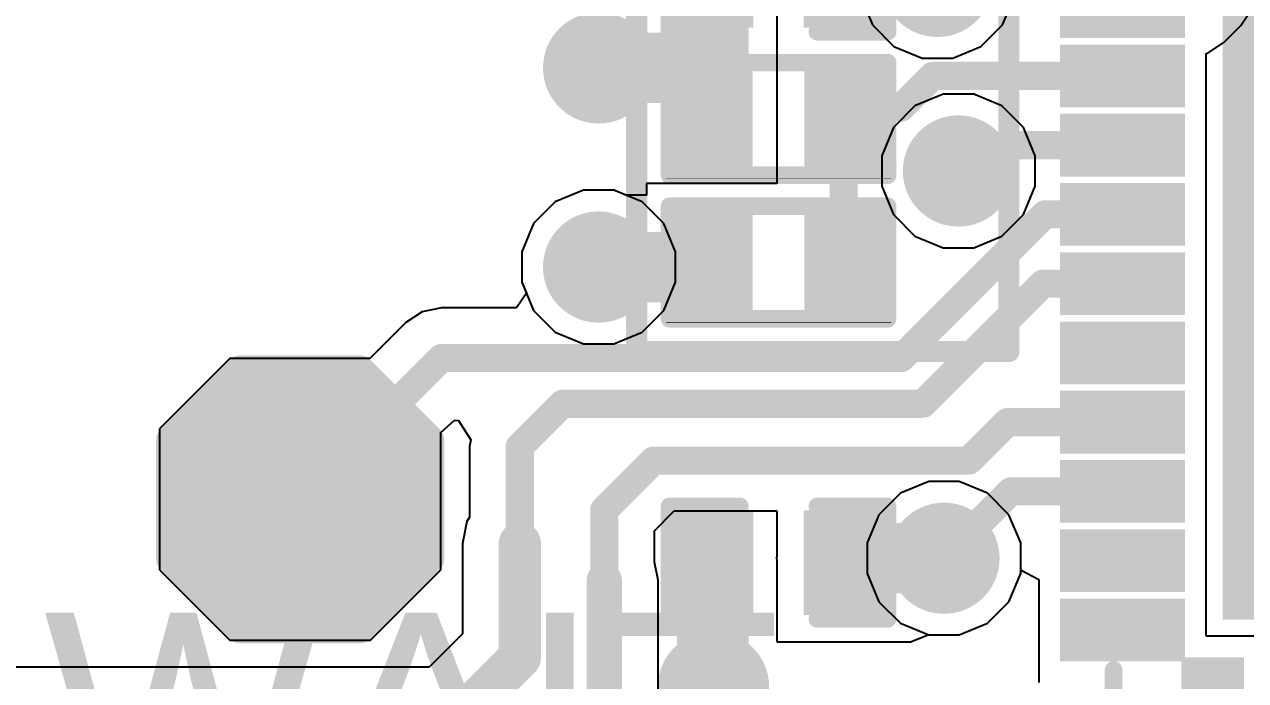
# Model space of a CAD drawing. Header units: millimetres. Extents: x 0 to 5423, y 0 to 5425.
# Drawn here: x 30.05 to 38.87, y 120.38 to 125.12 of the extents above; entities that cross this region are included whole.
import ezdxf

# ---------------------------------------------------------------- set-up
doc = ezdxf.new("R2010")
doc.units = ezdxf.units.MM
for name, color, linetype in [('BottomLayer', 5, 'Continuous'), ('BottomSolder', 6, 'Continuous'), ('TopLayer', 1, 'Continuous'), ('TopOverlay', 2, 'Continuous'), ('TopPaste', 8, 'Continuous'), ('TopSolder', 216, 'Continuous'), ('ViaHoleLayer', 16, 'Continuous')]:
    doc.layers.add(name, color=color, linetype=linetype)
doc.styles.add('Arial', font='', dxfattribs={"height": 0.2})
doc.styles.get('Arial').set_extended_font_data('Arial')

# ---------------------------------------------------------------- blocks, each defined once
blk = doc.blocks.new('T__________32')
at = {"layer": 'TopLayer'}
blk.add_hatch(color=1, dxfattribs=at).paths.add_polyline_path([(0.381, 0.762), (-0.381, 0.762), (-0.762, 0.381), (-0.762, -0.381), (-0.381, -0.762), (0.381, -0.762), (0.762, -0.381), (0.762, 0.381)])
at = {"layer": 'TopPaste'}
blk.add_hatch(color=8, dxfattribs=at).paths.add_polyline_path([(0.381, 0.762), (-0.381, 0.762), (-0.762, 0.381), (-0.762, -0.381), (-0.381, -0.762), (0.381, -0.762), (0.762, -0.381), (0.762, 0.381)])
at = {"layer": 'TopSolder'}
blk.add_hatch(color=216, dxfattribs=at).paths.add_polyline_path([(0.4318, 0.8636), (-0.4318, 0.8636), (-0.8636, 0.4318), (-0.8636, -0.4318), (-0.4318, -0.8636), (0.4318, -0.8636), (0.8636, -0.4318), (0.8636, 0.4318)])
at = {"layer": 'TopOverlay', "const_width": 0.2}
for points in [[(-0.9398, 0.4318), (-0.4318, 0.9398)], [(-0.4318, 0.9398), (0.4318, 0.9398)], [(0.4318, 0.9398), (0.9398, 0.4318)], [(-0.9398, -0.4318), (-0.9398, 0.4318)], [(0.9398, -0.4318), (0.9398, 0.4318)], [(-0.9398, -0.4318), (-0.4318, -0.9398)], [(0.4318, -0.9398), (0.9398, -0.4318)], [(-0.4318, -0.9398), (0.4318, -0.9398)]]:
    blk.add_lwpolyline(points, dxfattribs=at)
at = {"layer": 'TopOverlay', "const_width": 0.1}
for points in [[(-0.4818, 0.9398, 1), (-0.3818, 0.9398, 1)], [(-0.4818, 0.9398, 1), (-0.3818, 0.9398, 1)], [(0.3818, 0.9398, 1), (0.4818, 0.9398, 1)], [(0.3818, 0.9398, 1), (0.4818, 0.9398, 1)], [(-0.9898, 0.4318, 1), (-0.8898, 0.4318, 1)], [(-0.9898, 0.4318, 1), (-0.8898, 0.4318, 1)], [(0.8898, 0.4318, 1), (0.9898, 0.4318, 1)], [(0.8898, 0.4318, 1), (0.9898, 0.4318, 1)], [(-0.9898, -0.4318, 1), (-0.8898, -0.4318, 1)], [(-0.9898, -0.4318, 1), (-0.8898, -0.4318, 1)], [(0.8898, -0.4318, 1), (0.9898, -0.4318, 1)], [(0.8898, -0.4318, 1), (0.9898, -0.4318, 1)], [(-0.4818, -0.9398, 1), (-0.3818, -0.9398, 1)], [(-0.4818, -0.9398, 1), (-0.3818, -0.9398, 1)], [(0.3818, -0.9398, 1), (0.4818, -0.9398, 1)], [(0.3818, -0.9398, 1), (0.4818, -0.9398, 1)]]:
    blk.add_lwpolyline(points, format="xyb", close=True, dxfattribs=at)
blk = doc.blocks.new('QFN_64_EP_9_9__132')
at = {"layer": 'TopLayer'}
for points in [[(3.575, -3.575), (-3.575, -3.575), (-3.575, 3.575), (3.575, 3.575)], [(-4.75, 0.375), (-4.05, 0.375), (-4.05, 0.125), (-4.75, 0.125)], [(-4.75, -0.125), (-4.05, -0.125), (-4.05, -0.375), (-4.75, -0.375)], [(-4.75, -0.625), (-4.05, -0.625), (-4.05, -0.875), (-4.75, -0.875)], [(-4.75, -1.125), (-4.05, -1.125), (-4.05, -1.375), (-4.75, -1.375)], [(-4.75, -1.625), (-4.05, -1.625), (-4.05, -1.875), (-4.75, -1.875)], [(-4.75, -2.125), (-4.05, -2.125), (-4.05, -2.375), (-4.75, -2.375)], [(-4.75, -2.625), (-4.05, -2.625), (-4.05, -2.875), (-4.75, -2.875)], [(-4.75, -3.125), (-4.05, -3.125), (-4.05, -3.375), (-4.75, -3.375)], [(-4.75, -3.625), (-4.05, -3.625), (-4.05, -3.875), (-4.75, -3.875)], [(-3.625, -4.05), (-3.625, -4.75), (-3.875, -4.75), (-3.875, -4.05)]]:
    blk.add_hatch(color=1, dxfattribs=at).paths.add_polyline_path(points)
at = {"layer": 'TopPaste'}
for points in [[(3.575, -3.575), (-3.575, -3.575), (-3.575, 3.575), (3.575, 3.575)], [(-4.75, 0.375), (-4.05, 0.375), (-4.05, 0.125), (-4.75, 0.125)], [(-4.75, -0.125), (-4.05, -0.125), (-4.05, -0.375), (-4.75, -0.375)], [(-4.75, -0.625), (-4.05, -0.625), (-4.05, -0.875), (-4.75, -0.875)], [(-4.75, -1.125), (-4.05, -1.125), (-4.05, -1.375), (-4.75, -1.375)], [(-4.75, -1.625), (-4.05, -1.625), (-4.05, -1.875), (-4.75, -1.875)], [(-4.75, -2.125), (-4.05, -2.125), (-4.05, -2.375), (-4.75, -2.375)], [(-4.75, -2.625), (-4.05, -2.625), (-4.05, -2.875), (-4.75, -2.875)], [(-4.75, -3.125), (-4.05, -3.125), (-4.05, -3.375), (-4.75, -3.375)], [(-4.75, -3.625), (-4.05, -3.625), (-4.05, -3.875), (-4.75, -3.875)], [(-3.625, -4.05), (-3.625, -4.75), (-3.875, -4.75), (-3.875, -4.05)]]:
    blk.add_hatch(color=8, dxfattribs=at).paths.add_polyline_path(points)
at = {"layer": 'TopSolder'}
for points in [[(3.6766, -3.6766), (-3.6766, -3.6766), (-3.6766, 3.6766), (3.6766, 3.6766)], [(-4.8516, 0.9766), (-3.9484, 0.9766), (-3.9484, 0.5234), (-4.8516, 0.5234)], [(-4.8516, 0.4766), (-3.9484, 0.4766), (-3.9484, 0.0234), (-4.8516, 0.0234)], [(-4.8516, -0.0234), (-3.9484, -0.0234), (-3.9484, -0.4766), (-4.8516, -0.4766)], [(-4.8516, -0.5234), (-3.9484, -0.5234), (-3.9484, -0.9766), (-4.8516, -0.9766)], [(-4.8516, -1.0234), (-3.9484, -1.0234), (-3.9484, -1.4766), (-4.8516, -1.4766)], [(-4.8516, -1.5234), (-3.9484, -1.5234), (-3.9484, -1.9766), (-4.8516, -1.9766)], [(-4.8516, -2.0234), (-3.9484, -2.0234), (-3.9484, -2.4766), (-4.8516, -2.4766)], [(-4.8516, -2.5234), (-3.9484, -2.5234), (-3.9484, -2.9766), (-4.8516, -2.9766)], [(-4.8516, -3.0234), (-3.9484, -3.0234), (-3.9484, -3.4766), (-4.8516, -3.4766)], [(-4.8516, -3.5234), (-3.9484, -3.5234), (-3.9484, -3.9766), (-4.8516, -3.9766)], [(-3.5234, -3.9484), (-3.5234, -4.8516), (-3.9766, -4.8516), (-3.9766, -3.9484)]]:
    blk.add_hatch(color=216, dxfattribs=at).paths.add_polyline_path(points)
at = {"layer": 'TopOverlay', "const_width": 0.127}
blk.add_lwpolyline([(-4.465, -4.5), (-4.465, -4.0386)], dxfattribs=at)
at = {"layer": 'TopOverlay', "const_width": 0.0635}
blk.add_lwpolyline([(-4.4967, -4.0386, 1), (-4.4332, -4.0386, 1)], format="xyb", close=True, dxfattribs=at)
blk = doc.blocks.new('R___0402_230')
at = {"layer": 'TopLayer'}
for points in [[(-0.6985, -0.3175), (-0.6985, 0.3175), (-0.2413, 0.3175), (-0.2413, -0.3175)], [(0.2413, -0.3175), (0.2413, 0.3175), (0.6985, 0.3175), (0.6985, -0.3175)]]:
    blk.add_hatch(color=1, dxfattribs=at).paths.add_polyline_path(points)
at = {"layer": 'TopPaste'}
for points in [[(-0.6985, -0.3175), (-0.6985, 0.3175), (-0.2413, 0.3175), (-0.2413, -0.3175)], [(0.2413, -0.3175), (0.2413, 0.3175), (0.6985, 0.3175), (0.6985, -0.3175)]]:
    blk.add_hatch(color=8, dxfattribs=at).paths.add_polyline_path(points)
at = {"layer": 'TopSolder'}
for points in [[(-0.7535, -0.3725), (-0.7535, 0.3725), (-0.1863, 0.3725), (-0.1863, -0.3725)], [(0.1863, -0.3725), (0.1863, 0.3725), (0.7535, 0.3725), (0.7535, -0.3725)]]:
    blk.add_hatch(color=216, dxfattribs=at).paths.add_polyline_path(points)
at = {"layer": 'TopOverlay'}
for points, const_width in [([(-0.7874, 0.4064), (0.7874, 0.4064)], 0.127), ([(-0.7874, -0.4064), (-0.7874, 0.4064)], 0.127), ([(0.7874, -0.4064), (0.7874, 0.4064)], 0.127), ([(-0.7874, -0.4064), (0.7874, -0.4064)], 0.127), ([(-0.8128, -0.4318), (0.8128, -0.4318)], 0.00323)]:
    blk.add_lwpolyline(points, dxfattribs=dict(at, const_width=const_width))
for points, const_width in [([(-0.8191, 0.4064, 1), (-0.7556, 0.4064, 1)], 0.0635), ([(-0.8191, 0.4064, 1), (-0.7556, 0.4064, 1)], 0.0635), ([(0.7556, 0.4064, 1), (0.8191, 0.4064, 1)], 0.0635), ([(0.7556, 0.4064, 1), (0.8191, 0.4064, 1)], 0.0635), ([(-0.8191, -0.4064, 1), (-0.7556, -0.4064, 1)], 0.0635), ([(-0.8191, -0.4064, 1), (-0.7556, -0.4064, 1)], 0.0635), ([(0.7556, -0.4064, 1), (0.8191, -0.4064, 1)], 0.0635), ([(0.7556, -0.4064, 1), (0.8191, -0.4064, 1)], 0.0635), ([(-0.8136, -0.4318, 1), (-0.812, -0.4318, 1)], 0.00161), ([(0.812, -0.4318, 1), (0.8136, -0.4318, 1)], 0.00161)]:
    blk.add_lwpolyline(points, format="xyb", close=True, dxfattribs=dict(at, const_width=const_width))
blk = doc.blocks.new('R___0402_231')
at = {"layer": 'TopLayer'}
for points in [[(-0.6985, -0.3175), (-0.6985, 0.3175), (-0.2413, 0.3175), (-0.2413, -0.3175)], [(0.2413, -0.3175), (0.2413, 0.3175), (0.6985, 0.3175), (0.6985, -0.3175)]]:
    blk.add_hatch(color=1, dxfattribs=at).paths.add_polyline_path(points)
at = {"layer": 'TopPaste'}
for points in [[(-0.6985, -0.3175), (-0.6985, 0.3175), (-0.2413, 0.3175), (-0.2413, -0.3175)], [(0.2413, -0.3175), (0.2413, 0.3175), (0.6985, 0.3175), (0.6985, -0.3175)]]:
    blk.add_hatch(color=8, dxfattribs=at).paths.add_polyline_path(points)
at = {"layer": 'TopSolder'}
for points in [[(-0.7535, -0.3725), (-0.7535, 0.3725), (-0.1863, 0.3725), (-0.1863, -0.3725)], [(0.1863, -0.3725), (0.1863, 0.3725), (0.7535, 0.3725), (0.7535, -0.3725)]]:
    blk.add_hatch(color=216, dxfattribs=at).paths.add_polyline_path(points)
at = {"layer": 'TopOverlay'}
for points, const_width in [([(-0.7874, 0.4064), (0.7874, 0.4064)], 0.127), ([(-0.7874, -0.4064), (-0.7874, 0.4064)], 0.127), ([(0.7874, -0.4064), (0.7874, 0.4064)], 0.127), ([(-0.7874, -0.4064), (0.7874, -0.4064)], 0.127), ([(-0.8128, -0.4318), (0.8128, -0.4318)], 0.00323)]:
    blk.add_lwpolyline(points, dxfattribs=dict(at, const_width=const_width))
for points, const_width in [([(-0.8191, 0.4064, 1), (-0.7556, 0.4064, 1)], 0.0635), ([(-0.8191, 0.4064, 1), (-0.7556, 0.4064, 1)], 0.0635), ([(0.7556, 0.4064, 1), (0.8191, 0.4064, 1)], 0.0635), ([(0.7556, 0.4064, 1), (0.8191, 0.4064, 1)], 0.0635), ([(-0.8191, -0.4064, 1), (-0.7556, -0.4064, 1)], 0.0635), ([(-0.8191, -0.4064, 1), (-0.7556, -0.4064, 1)], 0.0635), ([(0.7556, -0.4064, 1), (0.8191, -0.4064, 1)], 0.0635), ([(0.7556, -0.4064, 1), (0.8191, -0.4064, 1)], 0.0635), ([(-0.8136, -0.4318, 1), (-0.812, -0.4318, 1)], 0.00161), ([(0.812, -0.4318, 1), (0.8136, -0.4318, 1)], 0.00161)]:
    blk.add_lwpolyline(points, format="xyb", close=True, dxfattribs=dict(at, const_width=const_width))
blk = doc.blocks.new('C___0402_373')
at = {"layer": 'TopLayer'}
for points in [[(-0.6985, -0.3175), (-0.6985, 0.3175), (-0.2413, 0.3175), (-0.2413, -0.3175)], [(0.2413, -0.3175), (0.2413, 0.3175), (0.6985, 0.3175), (0.6985, -0.3175)]]:
    blk.add_hatch(color=1, dxfattribs=at).paths.add_polyline_path(points)
at = {"layer": 'TopPaste'}
for points in [[(-0.6985, -0.3175), (-0.6985, 0.3175), (-0.2413, 0.3175), (-0.2413, -0.3175)], [(0.2413, -0.3175), (0.2413, 0.3175), (0.6985, 0.3175), (0.6985, -0.3175)]]:
    blk.add_hatch(color=8, dxfattribs=at).paths.add_polyline_path(points)
at = {"layer": 'TopSolder'}
for points in [[(-0.7585, -0.3775), (-0.7585, 0.3775), (-0.1813, 0.3775), (-0.1813, -0.3775)], [(0.1813, -0.3775), (0.1813, 0.3775), (0.7585, 0.3775), (0.7585, -0.3775)]]:
    blk.add_hatch(color=216, dxfattribs=at).paths.add_polyline_path(points)
at = {"layer": 'TopOverlay', "const_width": 0.127}
for points in [[(-0.7874, -0.4064), (-0.7874, 0.4064)], [(-0.7874, 0.4064), (-0.2794, 0.4064)], [(0.2794, 0.4064), (0.7874, 0.4064)], [(0.7874, -0.4064), (0.7874, 0.4064)], [(-0.7874, -0.4064), (-0.2794, -0.4064)], [(0.2794, -0.4064), (0.7874, -0.4064)]]:
    blk.add_lwpolyline(points, dxfattribs=at)
at = {"layer": 'TopOverlay', "const_width": 0.0635}
for points in [[(-0.8191, 0.4064, 1), (-0.7556, 0.4064, 1)], [(-0.8191, 0.4064, 1), (-0.7556, 0.4064, 1)], [(-0.3111, 0.4064, 1), (-0.2477, 0.4064, 1)], [(0.2477, 0.4064, 1), (0.3111, 0.4064, 1)], [(0.7556, 0.4064, 1), (0.8191, 0.4064, 1)], [(0.7556, 0.4064, 1), (0.8191, 0.4064, 1)], [(-0.8191, -0.4064, 1), (-0.7556, -0.4064, 1)], [(-0.8191, -0.4064, 1), (-0.7556, -0.4064, 1)], [(-0.3111, -0.4064, 1), (-0.2477, -0.4064, 1)], [(0.2477, -0.4064, 1), (0.3111, -0.4064, 1)], [(0.7556, -0.4064, 1), (0.8191, -0.4064, 1)], [(0.7556, -0.4064, 1), (0.8191, -0.4064, 1)]]:
    blk.add_lwpolyline(points, format="xyb", close=True, dxfattribs=at)
blk = doc.blocks.new('____0402_377')
at = {"layer": 'TopLayer'}
for points in [[(-0.6985, -0.3175), (-0.6985, 0.3175), (-0.2413, 0.3175), (-0.2413, -0.3175)], [(0.2413, -0.3175), (0.2413, 0.3175), (0.6985, 0.3175), (0.6985, -0.3175)]]:
    blk.add_hatch(color=1, dxfattribs=at).paths.add_polyline_path(points)
at = {"layer": 'TopPaste'}
for points in [[(-0.6985, -0.3175), (-0.6985, 0.3175), (-0.2413, 0.3175), (-0.2413, -0.3175)], [(0.2413, -0.3175), (0.2413, 0.3175), (0.6985, 0.3175), (0.6985, -0.3175)]]:
    blk.add_hatch(color=8, dxfattribs=at).paths.add_polyline_path(points)
at = {"layer": 'TopSolder'}
for points in [[(-0.7585, -0.3775), (-0.7585, 0.3775), (-0.1813, 0.3775), (-0.1813, -0.3775)], [(0.1813, -0.3775), (0.1813, 0.3775), (0.7585, 0.3775), (0.7585, -0.3775)]]:
    blk.add_hatch(color=216, dxfattribs=at).paths.add_polyline_path(points)
at = {"layer": 'TopOverlay', "const_width": 0.127}
for points in [[(-0.7874, -0.4064), (-0.7874, 0.4064)], [(-0.7874, 0.4064), (-0.2794, 0.4064)], [(0.2794, 0.4064), (0.7874, 0.4064)], [(0.7874, -0.4064), (0.7874, 0.4064)], [(-0.7874, -0.4064), (-0.2794, -0.4064)], [(0.2794, -0.4064), (0.7874, -0.4064)]]:
    blk.add_lwpolyline(points, dxfattribs=at)
at = {"layer": 'TopOverlay', "const_width": 0.0635}
for points in [[(-0.8191, 0.4064, 1), (-0.7556, 0.4064, 1)], [(-0.8191, 0.4064, 1), (-0.7556, 0.4064, 1)], [(-0.3111, 0.4064, 1), (-0.2477, 0.4064, 1)], [(0.2477, 0.4064, 1), (0.3111, 0.4064, 1)], [(0.7556, 0.4064, 1), (0.8191, 0.4064, 1)], [(0.7556, 0.4064, 1), (0.8191, 0.4064, 1)], [(-0.8191, -0.4064, 1), (-0.7556, -0.4064, 1)], [(-0.8191, -0.4064, 1), (-0.7556, -0.4064, 1)], [(-0.3111, -0.4064, 1), (-0.2477, -0.4064, 1)], [(0.2477, -0.4064, 1), (0.3111, -0.4064, 1)], [(0.7556, -0.4064, 1), (0.8191, -0.4064, 1)], [(0.7556, -0.4064, 1), (0.8191, -0.4064, 1)]]:
    blk.add_lwpolyline(points, format="xyb", close=True, dxfattribs=at)

msp = doc.modelspace()

# ---------------------------------------------------------------- hatches: boundary and pattern name
at = {"layer": 'BottomLayer'}
h = msp.add_hatch(color=5, dxfattribs=at)
edge = h.paths.add_edge_path()
edge.add_arc((34.1985, 124.8062), 0.3, 0, 360)
h = msp.add_hatch(color=5, dxfattribs=at)
edge = h.paths.add_edge_path()
edge.add_arc((36.7961, 124.0622), 0.3, 0, 360)
h = msp.add_hatch(color=5, dxfattribs=at)
edge = h.paths.add_edge_path()
edge.add_arc((34.1985, 123.3685), 0.3, 0, 360)
h = msp.add_hatch(color=5, dxfattribs=at)
edge = h.paths.add_edge_path()
edge.add_arc((36.6917, 121.2661), 0.3, 0, 360)
h = msp.add_hatch(color=5, dxfattribs=at)
edge = h.paths.add_edge_path()
edge.add_arc((35.0279, 120.3376), 0.3, 0, 360)
at = {"layer": 'BottomSolder'}
h = msp.add_hatch(color=6, dxfattribs=at)
edge = h.paths.add_edge_path()
edge.add_arc((36.6447, 125.4307), 0.4016, 0, 360)
h = msp.add_hatch(color=6, dxfattribs=at)
edge = h.paths.add_edge_path()
edge.add_arc((34.1985, 124.8062), 0.4016, 0, 360)
h = msp.add_hatch(color=6, dxfattribs=at)
edge = h.paths.add_edge_path()
edge.add_arc((36.7961, 124.0622), 0.4016, 0, 360)
h = msp.add_hatch(color=6, dxfattribs=at)
edge = h.paths.add_edge_path()
edge.add_arc((34.1985, 123.3685), 0.4016, 0, 360)
h = msp.add_hatch(color=6, dxfattribs=at)
edge = h.paths.add_edge_path()
edge.add_arc((36.6917, 121.2661), 0.4016, 0, 360)
h = msp.add_hatch(color=6, dxfattribs=at)
edge = h.paths.add_edge_path()
edge.add_arc((35.0279, 120.3376), 0.4016, 0, 360)
at = {"layer": 'TopLayer'}
h = msp.add_hatch(color=1, dxfattribs=at)
edge = h.paths.add_edge_path()
edge.add_arc((34.1985, 124.8062), 0.3, 0, 360)
h = msp.add_hatch(color=1, dxfattribs=at)
edge = h.paths.add_edge_path()
edge.add_arc((36.7961, 124.0622), 0.3, 0, 360)
h = msp.add_hatch(color=1, dxfattribs=at)
edge = h.paths.add_edge_path()
edge.add_arc((34.1985, 123.3685), 0.3, 0, 360)
h = msp.add_hatch(color=1, dxfattribs=at)
edge = h.paths.add_edge_path()
edge.add_arc((36.6917, 121.2661), 0.3, 0, 360)
h = msp.add_hatch(color=1, dxfattribs=at)
edge = h.paths.add_edge_path()
edge.add_arc((35.0279, 120.3376), 0.3, 0, 360)
at = {"layer": 'TopSolder'}
h = msp.add_hatch(color=216, dxfattribs=at)
edge = h.paths.add_edge_path()
edge.add_arc((36.6447, 125.4307), 0.4016, 0, 360)
h = msp.add_hatch(color=216, dxfattribs=at)
edge = h.paths.add_edge_path()
edge.add_arc((34.1985, 124.8062), 0.4016, 0, 360)
h = msp.add_hatch(color=216, dxfattribs=at)
edge = h.paths.add_edge_path()
edge.add_arc((36.7961, 124.0622), 0.4016, 0, 360)
h = msp.add_hatch(color=216, dxfattribs=at)
edge = h.paths.add_edge_path()
edge.add_arc((34.1985, 123.3685), 0.4016, 0, 360)
h = msp.add_hatch(color=216, dxfattribs=at)
edge = h.paths.add_edge_path()
edge.add_arc((36.6917, 121.2661), 0.4016, 0, 360)
h = msp.add_hatch(color=216, dxfattribs=at)
edge = h.paths.add_edge_path()
edge.add_arc((35.0279, 120.3376), 0.4016, 0, 360)
at = {"layer": 'ViaHoleLayer'}
h = msp.add_hatch(color=16, dxfattribs=at)
edge = h.paths.add_edge_path()
edge.add_arc((34.1985, 124.8062), 0.15, 0, 360)
h = msp.add_hatch(color=16, dxfattribs=at)
edge = h.paths.add_edge_path()
edge.add_arc((36.7961, 124.0622), 0.15, 0, 360)
h = msp.add_hatch(color=16, dxfattribs=at)
edge = h.paths.add_edge_path()
edge.add_arc((34.1985, 123.3685), 0.15, 0, 360)
h = msp.add_hatch(color=16, dxfattribs=at)
edge = h.paths.add_edge_path()
edge.add_arc((36.6917, 121.2661), 0.15, 0, 360)
h = msp.add_hatch(color=16, dxfattribs=at)
edge = h.paths.add_edge_path()
edge.add_arc((35.0279, 120.3376), 0.15, 0, 360)

# ---------------------------------------------------------------- linework, layer by layer
at = {"layer": 'BottomLayer'}
for p, q in [((36.0907, 125.3205), (36.175, 125.1169)), ((37.1143, 125.1169), (37.1987, 125.3205)), ((36.175, 125.1169), (36.3309, 124.961)), ((36.9585, 124.961), (37.1143, 125.1169)), ((36.3309, 124.961), (36.5345, 124.8767)), ((36.7549, 124.8767), (36.9585, 124.961)), ((36.5345, 124.8767), (36.7549, 124.8767)), ((36.6859, 124.6162), (36.4822, 124.5318)), ((36.9063, 124.6162), (36.6859, 124.6162)), ((37.1099, 124.5318), (36.9063, 124.6162)), ((36.4822, 124.5318), (36.3264, 124.376)), ((37.2657, 124.376), (37.1099, 124.5318)), ((36.3264, 124.376), (36.2421, 124.1724)), ((37.3501, 124.1724), (37.2657, 124.376)), ((36.2421, 124.1724), (36.2421, 123.952)), ((37.3501, 123.952), (37.3501, 124.1724)), ((34.0883, 123.9225), (33.8847, 123.8382)), ((34.3087, 123.9225), (34.0883, 123.9225)), ((34.5124, 123.8382), (34.3087, 123.9225)), ((36.2421, 123.952), (36.3264, 123.7484)), ((37.2657, 123.7484), (37.3501, 123.952)), ((33.8847, 123.8382), (33.7289, 123.6823)), ((34.6682, 123.6823), (34.5124, 123.8382)), ((36.3264, 123.7484), (36.4822, 123.5925)), ((37.1099, 123.5925), (37.2657, 123.7484)), ((33.7289, 123.6823), (33.6445, 123.4787)), ((34.7525, 123.4787), (34.6682, 123.6823)), ((36.4822, 123.5925), (36.6859, 123.5082)), ((36.9063, 123.5082), (37.1099, 123.5925)), ((33.6445, 123.4787), (33.6445, 123.2583)), ((34.7525, 123.2583), (34.7525, 123.4787)), ((36.6859, 123.5082), (36.9063, 123.5082)), ((33.6445, 123.2583), (33.7289, 123.0547)), ((34.6682, 123.0547), (34.7525, 123.2583)), ((33.7289, 123.0547), (33.8847, 122.8989)), ((34.5124, 122.8989), (34.6682, 123.0547)), ((33.8847, 122.8989), (34.0883, 122.8145)), ((34.0883, 122.8145), (34.3087, 122.8145)), ((34.3087, 122.8145), (34.5124, 122.8989)), ((36.5815, 121.8201), (36.3778, 121.7357)), ((36.8019, 121.8201), (36.5815, 121.8201)), ((37.0055, 121.7357), (36.8019, 121.8201)), ((36.3778, 121.7357), (36.222, 121.5799)), ((37.1613, 121.5799), (37.0055, 121.7357)), ((36.222, 121.5799), (36.1377, 121.3763)), ((37.2457, 121.3763), (37.1613, 121.5799)), ((36.1377, 121.3763), (36.1377, 121.1559)), ((37.2457, 121.1559), (37.2457, 121.3763)), ((36.1377, 121.1559), (36.222, 120.9523)), ((37.1613, 120.9523), (37.2457, 121.1559)), ((36.222, 120.9523), (36.3778, 120.7964)), ((37.0055, 120.7964), (37.1613, 120.9523)), ((36.3778, 120.7964), (36.5815, 120.7121)), ((36.8019, 120.7121), (37.0055, 120.7964)), ((36.5815, 120.7121), (36.8019, 120.7121))]:
    msp.add_line(p, q, dxfattribs=at)
at = {"layer": 'TopLayer'}
for p, q in [((35.4851, 125.3983), (35.4851, 124.9025)), ((38.834, 125.1113), (38.9126, 125.229)), ((38.715, 124.9923), (38.834, 125.1113)), ((38.834, 125.1113), (38.834, 125.1113)), ((38.5973, 124.9137), (38.715, 124.9923)), ((35.4851, 124.9025), (35.4851, 123.9729)), ((38.5852, 124.9113), (38.5973, 124.9137)), ((38.5852, 123.8697), (38.5852, 124.9113)), ((35.4851, 123.9729), (34.5453, 123.9729)), ((34.5453, 123.9729), (34.5453, 123.8865)), ((34.0883, 123.9225), (33.8847, 123.8382)), ((34.3087, 123.9225), (34.0883, 123.9225)), ((34.3958, 123.8865), (34.3087, 123.9225)), ((34.5453, 123.8865), (34.3958, 123.8865)), ((38.5852, 122.8697), (38.5852, 123.8697)), ((33.8847, 123.8382), (33.7289, 123.6823)), ((33.7289, 123.6823), (33.6445, 123.4787)), ((33.6445, 123.4787), (33.6445, 123.2583)), ((33.6445, 123.2583), (33.6772, 123.1795)), ((33.6772, 123.1795), (33.6066, 123.0739)), ((32.925, 123.0463), (32.8074, 122.9677)), ((33.0637, 123.0739), (32.925, 123.0463)), ((33.0638, 123.0739), (33.0637, 123.0739)), ((33.6066, 123.0739), (33.0638, 123.0739)), ((32.8074, 122.9677), (32.5471, 122.7074)), ((32.8074, 122.9677), (32.8074, 122.9677)), ((38.5852, 121.8697), (38.5852, 122.8697)), ((31.5358, 122.7074), (31.0278, 122.1994)), ((32.5471, 122.7074), (31.5358, 122.7074)), ((31.0278, 122.1994), (31.0278, 121.1834)), ((33.0598, 122.175), (33.158, 122.2642)), ((33.158, 122.2642), (33.1848, 122.2602)), ((33.1848, 122.2602), (33.1865, 122.2594)), ((33.1865, 122.2594), (33.2766, 122.1205)), ((33.0598, 121.1834), (33.0598, 122.175)), ((33.2766, 122.1205), (33.267, 122.0724)), ((33.267, 122.0724), (33.267, 122.0724)), ((33.267, 122.0724), (33.267, 121.5626)), ((38.5852, 120.7027), (38.5852, 121.8697)), ((34.6018, 121.465), (34.745, 121.6082)), ((34.745, 121.6082), (35.4851, 121.6082)), ((35.4851, 121.6082), (35.4851, 121.2836)), ((33.2468, 121.5322), (33.2152, 121.3737)), ((33.267, 121.5626), (33.2468, 121.5322)), ((34.6018, 121.2374), (34.6018, 121.465)), ((33.2152, 121.3737), (33.2152, 120.72)), ((34.6277, 121.1072), (34.6018, 121.2374)), ((35.4851, 121.2836), (35.4816, 121.2661)), ((35.4816, 121.2661), (35.4851, 121.2485)), ((35.4851, 121.2485), (35.4851, 120.6627)), ((31.0278, 121.1834), (31.5358, 120.6754)), ((32.5518, 120.6754), (33.0598, 121.1834)), ((37.1613, 120.9523), (37.2457, 121.1559)), ((37.2457, 121.1763), (37.2502, 121.1793)), ((37.2457, 121.1559), (37.2457, 121.1763)), ((37.2502, 121.1793), (37.3772, 121.1115)), ((34.6277, 111.5962), (34.6277, 121.1072)), ((37.3772, 121.1115), (37.3772, 120.3697)), ((37.0055, 120.7964), (37.1613, 120.9523)), ((36.8019, 120.7121), (37.0055, 120.7964)), ((33.2152, 120.72), (32.9754, 120.4802)), ((36.4503, 120.6627), (36.5773, 120.7138)), ((36.5773, 120.7138), (36.5815, 120.7121)), ((36.5815, 120.7121), (36.8019, 120.7121)), ((46.1772, 120.7027), (38.5852, 120.7027)), ((31.5358, 120.6754), (32.5518, 120.6754)), ((35.4851, 120.6627), (36.4503, 120.6627)), ((36.4503, 120.6627), (36.4503, 120.6627)), ((32.9754, 120.4802), (26.6778, 120.4802))]:
    msp.add_line(p, q, dxfattribs=at)
for points, const_width in [([(35.0279, 124.4377), (35.0279, 125.474)], 0.508), ([(34.1985, 124.8062), (34.9681, 124.8062)], 0.508), ([(36.3821, 124.5201), (36.6107, 124.7487)], 0.2032), ([(36.6107, 124.7487), (37.9812, 124.7487)], 0.2032), ([(35.0279, 124.3615), (35.0279, 124.4377)], 0.508), ([(35.9677, 124.4377), (36.0501, 124.5201)], 0.2032), ([(36.0501, 124.5201), (36.3821, 124.5201)], 0.2032), ([(35.9677, 123.4453), (35.9677, 124.4377)], 0.2032), ([(37.2501, 124.2487), (37.9812, 124.2487)], 0.2032), ([(36.3837, 122.7113), (37.4211, 123.7487)], 0.2032), ([(37.4211, 123.7487), (37.9812, 123.7487)], 0.2032), ([(34.1985, 123.3685), (34.9681, 123.3685)], 0.508), ([(36.5389, 122.3811), (37.4064, 123.2487)], 0.2032), ([(37.4064, 123.2487), (37.9812, 123.2487)], 0.2032), ([(32.0438, 121.6914), (33.0637, 122.7113)], 0.2032), ([(33.0637, 122.7113), (36.3837, 122.7113)], 0.2032), ([(33.6296, 122.0724), (33.9383, 122.3811)], 0.2032), ([(33.9383, 122.3811), (36.5389, 122.3811)], 0.2032), ([(36.8717, 121.9708), (37.1496, 122.2487)], 0.2032), ([(37.1496, 122.2487), (37.9812, 122.2487)], 0.2032), ([(33.6296, 121.3737), (33.6296, 122.0724)], 0.2032), ([(34.2392, 121.6152), (34.5948, 121.9708)], 0.2032), ([(34.5948, 121.9708), (36.8717, 121.9708)], 0.2032), ([(36.6917, 121.2661), (37.1743, 121.7487)], 0.2032), ([(37.1743, 121.7487), (37.9812, 121.7487)], 0.2032), ([(34.2392, 121.1072), (34.2392, 121.6152)], 0.2032), ([(33.6296, 120.5484), (33.6296, 121.3737)], 0.3048), ([(35.9996, 121.2661), (36.6155, 121.2661)], 0.508), ([(35.0279, 120.3376), (35.0279, 121.2342)], 0.508), ([(34.2392, 111.2012), (34.2392, 121.1072)], 0.254), ([(33.147, 120.0658), (33.6296, 120.5484)], 0.3048)]:
    msp.add_lwpolyline(points, dxfattribs=dict(at, const_width=const_width))
for points, const_width in [([(34.0715, 124.8062, 1), (34.3255, 124.8062, 1)], 0.254), ([(34.8411, 124.8062, 1), (35.0951, 124.8062, 1)], 0.254), ([(36.5599, 124.7487, 1), (36.6615, 124.7487, 1)], 0.1016), ([(36.5599, 124.7487, 1), (36.6615, 124.7487, 1)], 0.1016), ([(37.9304, 124.7487, 1), (38.032, 124.7487, 1)], 0.1016), ([(34.9009, 124.4377, 1), (35.1549, 124.4377, 1)], 0.254), ([(34.9009, 124.4377, 1), (35.1549, 124.4377, 1)], 0.254), ([(34.9009, 124.3615, 1), (35.1549, 124.3615, 1)], 0.254), ([(35.9993, 124.5201, 1), (36.1009, 124.5201, 1)], 0.1016), ([(35.9993, 124.5201, 1), (36.1009, 124.5201, 1)], 0.1016), ([(36.3313, 124.5201, 1), (36.4329, 124.5201, 1)], 0.1016), ([(36.3313, 124.5201, 1), (36.4329, 124.5201, 1)], 0.1016), ([(35.9169, 124.4377, 1), (36.0185, 124.4377, 1)], 0.1016), ([(35.9169, 124.4377, 1), (36.0185, 124.4377, 1)], 0.1016), ([(37.0123, 124.2219, 1), (37.1139, 124.2219, 1)], 0.1016), ([(37.0123, 124.2219, 1), (37.1139, 124.2219, 1)], 0.1016), ([(37.1993, 124.2487, 1), (37.3009, 124.2487, 1)], 0.1016), ([(37.1993, 124.2487, 1), (37.3009, 124.2487, 1)], 0.1016), ([(37.9304, 124.2487, 1), (38.032, 124.2487, 1)], 0.1016), ([(36.7284, 124.0536, 1), (36.83, 124.0536, 1)], 0.1016), ([(37.3703, 123.7487, 1), (37.4719, 123.7487, 1)], 0.1016), ([(37.3703, 123.7487, 1), (37.4719, 123.7487, 1)], 0.1016), ([(37.9304, 123.7487, 1), (38.032, 123.7487, 1)], 0.1016), ([(34.0715, 123.3685, 1), (34.3255, 123.3685, 1)], 0.254), ([(34.8411, 123.3685, 1), (35.0951, 123.3685, 1)], 0.254), ([(35.9169, 123.4453, 1), (36.0185, 123.4453, 1)], 0.1016), ([(37.3556, 123.2487, 1), (37.4572, 123.2487, 1)], 0.1016), ([(37.3556, 123.2487, 1), (37.4572, 123.2487, 1)], 0.1016), ([(37.9304, 123.2487, 1), (38.032, 123.2487, 1)], 0.1016), ([(33.0129, 122.7113, 1), (33.1145, 122.7113, 1)], 0.1016), ([(33.0129, 122.7113, 1), (33.1145, 122.7113, 1)], 0.1016), ([(36.3329, 122.7113, 1), (36.4345, 122.7113, 1)], 0.1016), ([(36.3329, 122.7113, 1), (36.4345, 122.7113, 1)], 0.1016), ([(33.8875, 122.3811, 1), (33.9891, 122.3811, 1)], 0.1016), ([(33.8875, 122.3811, 1), (33.9891, 122.3811, 1)], 0.1016), ([(36.4881, 122.3811, 1), (36.5897, 122.3811, 1)], 0.1016), ([(36.4881, 122.3811, 1), (36.5897, 122.3811, 1)], 0.1016), ([(37.0988, 122.2487, 1), (37.2004, 122.2487, 1)], 0.1016), ([(37.0988, 122.2487, 1), (37.2004, 122.2487, 1)], 0.1016), ([(37.9304, 122.2487, 1), (38.032, 122.2487, 1)], 0.1016), ([(33.5788, 122.0724, 1), (33.6804, 122.0724, 1)], 0.1016), ([(33.5788, 122.0724, 1), (33.6804, 122.0724, 1)], 0.1016), ([(34.544, 121.9708, 1), (34.6456, 121.9708, 1)], 0.1016), ([(34.544, 121.9708, 1), (34.6456, 121.9708, 1)], 0.1016), ([(36.8209, 121.9708, 1), (36.9225, 121.9708, 1)], 0.1016), ([(36.8209, 121.9708, 1), (36.9225, 121.9708, 1)], 0.1016), ([(37.1235, 121.7487, 1), (37.2251, 121.7487, 1)], 0.1016), ([(37.1235, 121.7487, 1), (37.2251, 121.7487, 1)], 0.1016), ([(37.9304, 121.7487, 1), (38.032, 121.7487, 1)], 0.1016), ([(31.993, 121.6914, 1), (32.0946, 121.6914, 1)], 0.1016), ([(34.1884, 121.6152, 1), (34.29, 121.6152, 1)], 0.1016), ([(34.1884, 121.6152, 1), (34.29, 121.6152, 1)], 0.1016), ([(33.5534, 121.3737, 1), (33.7058, 121.3737, 1)], 0.1524), ([(35.8726, 121.2661, 1), (36.1266, 121.2661, 1)], 0.254), ([(36.4885, 121.2661, 1), (36.7425, 121.2661, 1)], 0.254), ([(33.5788, 121.3737, 1), (33.6804, 121.3737, 1)], 0.1016), ([(34.9009, 121.2342, 1), (35.1549, 121.2342, 1)], 0.254), ([(36.6409, 121.2661, 1), (36.7425, 121.2661, 1)], 0.1016), ([(34.1757, 121.1072, 1), (34.3027, 121.1072, 1)], 0.127), ([(34.1884, 121.1072, 1), (34.29, 121.1072, 1)], 0.1016), ([(33.5534, 120.5484, 1), (33.7058, 120.5484, 1)], 0.1524), ([(33.5534, 120.5484, 1), (33.7058, 120.5484, 1)], 0.1524), ([(34.9009, 120.3376, 1), (35.1549, 120.3376, 1)], 0.254)]:
    msp.add_lwpolyline(points, format="xyb", close=True, dxfattribs=dict(at, const_width=const_width))
at = {"layer": 'TopLayer', "const_width": 0.2032}
for points in [[(36.7792, 124.0536, -0.12586), (37.0631, 124.2219)], [(37.0631, 124.2219, -0.071268), (37.2501, 124.2487)]]:
    msp.add_lwpolyline(points, format="xyb", dxfattribs=at)
at = {"layer": 'TopOverlay', "const_width": 0.1524}
for points in [[(34.4728, 122.7786), (34.4728, 128.1938)], [(37.1602, 122.7582), (37.1602, 128.1938)], [(34.4728, 122.7786), (34.4855, 122.7659)], [(34.4778, 122.7582), (34.4855, 122.7659)], [(34.4778, 122.7582), (37.1602, 122.7582)]]:
    msp.add_lwpolyline(points, dxfattribs=at)
at = {"layer": 'TopOverlay', "const_width": 0.0762}
for points in [[(34.4347, 122.7786, 1), (34.5109, 122.7786, 1)], [(34.4347, 122.7786, 1), (34.5109, 122.7786, 1)], [(34.4397, 122.7582, 1), (34.5159, 122.7582, 1)], [(34.4397, 122.7582, 1), (34.5159, 122.7582, 1)], [(34.4474, 122.7659, 1), (34.5236, 122.7659, 1)], [(34.4474, 122.7659, 1), (34.5236, 122.7659, 1)], [(37.1221, 122.7582, 1), (37.1983, 122.7582, 1)], [(37.1221, 122.7582, 1), (37.1983, 122.7582, 1)]]:
    msp.add_lwpolyline(points, format="xyb", close=True, dxfattribs=at)

# ---------------------------------------------------------------- block references
for name, p in [('QFN_64_EP_9_9__132', (42.3812, 124.4987)), ('C___0402_373', (35.4978, 125.474)), ('R___0402_230', (35.4978, 124.4377)), ('R___0402_231', (35.4978, 123.4014)), ('T__________32', (32.0438, 121.6914)), ('____0402_377', (35.4978, 121.2342))]:
    msp.add_blockref(name, p)

# ---------------------------------------------------------------- texts
at = {"layer": 'TopOverlay', "style": 'Arial'}
msp.add_text('WAIT', height=1.524, rotation=360, dxfattribs=at).set_placement((30.1932, 119.3491))

doc.saveas('drawing.dxf')
